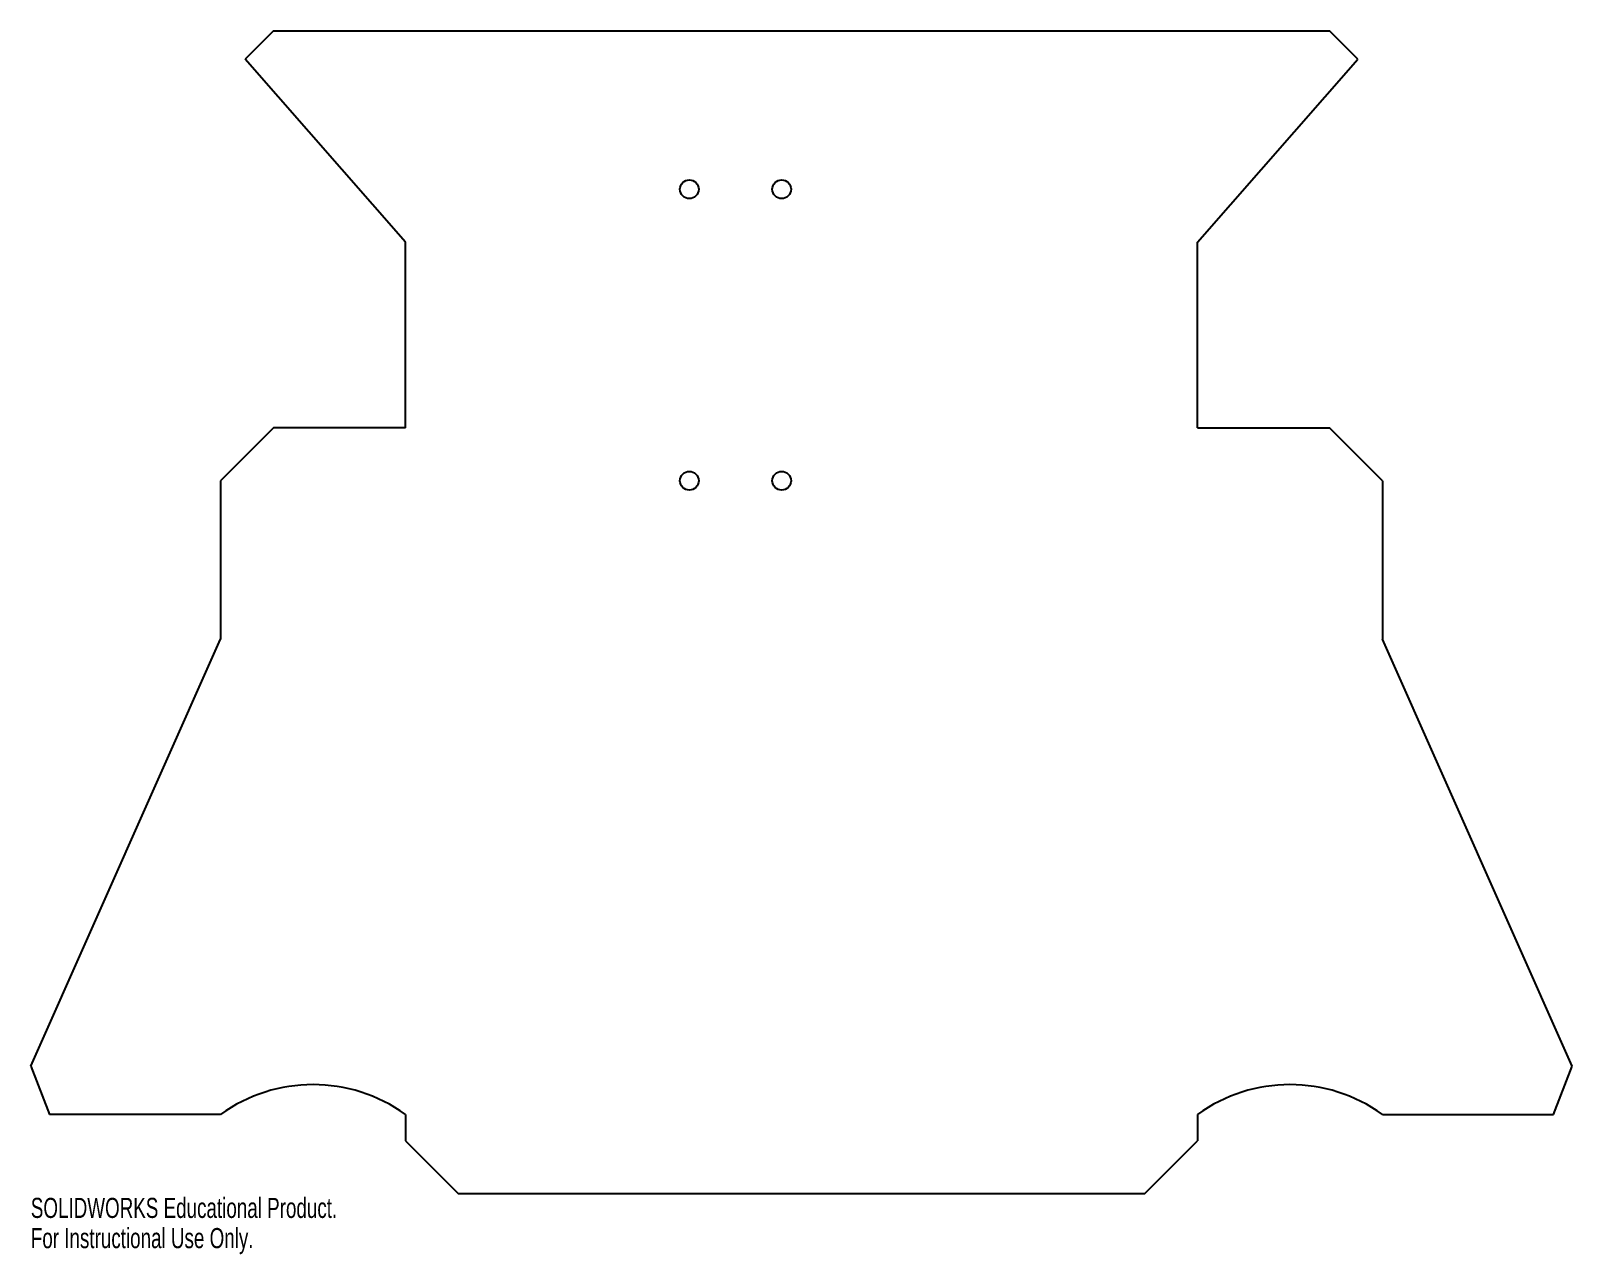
# Model space of a CAD drawing. Header units: inches. Extents: x -3.5 to 11, y -1.3 to 10.3.
import ezdxf

# ---------------------------------------------------------------- set-up
doc = ezdxf.new("R2010")
doc.units = ezdxf.units.IN
doc.header["$MEASUREMENT"] = 0
doc.styles.add('SLDTEXTSTYLE0', font='TXT', dxfattribs={"width": 0.7})

msp = doc.modelspace()

# ---------------------------------------------------------------- linework, layer by layer
at = {"color": 7, "linetype": 'Continuous', "lineweight": 25}
for p, q in [((-1.25, 10.26), (-1.517, 9.993)), ((-1.25, 10.26), (8.75, 10.26)), ((9.017, 9.993), (8.75, 10.26)), ((0, 8.26), (-1.517, 9.993)), ((7.5, 8.26), (9.017, 9.993)), ((0, 6.5), (0, 8.26)), ((7.5, 6.5), (7.5, 8.26)), ((-1.25, 6.5), (-1.75, 6)), ((0, 6.5), (-1.25, 6.5)), ((7.5, 6.5), (8.75, 6.5)), ((9.25, 6), (8.75, 6.5)), ((-1.75, 6), (-1.75, 4.5)), ((9.25, 6), (9.25, 4.5)), ((-3.547, 0.457), (-1.75, 4.5)), ((11.047, 0.457), (9.25, 4.5)), ((-3.547, 0.457), (-3.371, 0)), ((10.871, 0), (11.047, 0.457)), ((-1.75, 0), (-3.371, 0)), ((0, 0), (0, -0.25)), ((7.5, 0), (7.5, -0.25)), ((9.25, 0), (10.871, 0)), ((0, -0.25), (0.5, -0.75)), ((7, -0.75), (7.5, -0.25)), ((0.5, -0.75), (7, -0.75))]:
    msp.add_line(p, q, dxfattribs=at)
for centre in [(2.688, 8.76), (3.562, 8.76), (2.688, 6), (3.562, 6)]:
    msp.add_circle(centre, 0.0886, dxfattribs=at)
for centre in [(-0.875, -1.218), (8.375, -1.218)]:
    msp.add_arc(centre, 1.5, 54.3147, 125.6853, dxfattribs=at)

# ---------------------------------------------------------------- texts
at = {"color": 7, "linetype": 'Continuous', "char_height": 0.1903, "attachment_point": 1, "style": 'SLDTEXTSTYLE0'}
for s, insert in [('SOLIDWORKS Educational Product.', (-3.547, -0.79)), ('For Instructional Use Only.', (-3.547, -1.076))]:
    msp.add_mtext(s, dxfattribs=dict(at, insert=insert))

doc.saveas('drawing.dxf')
